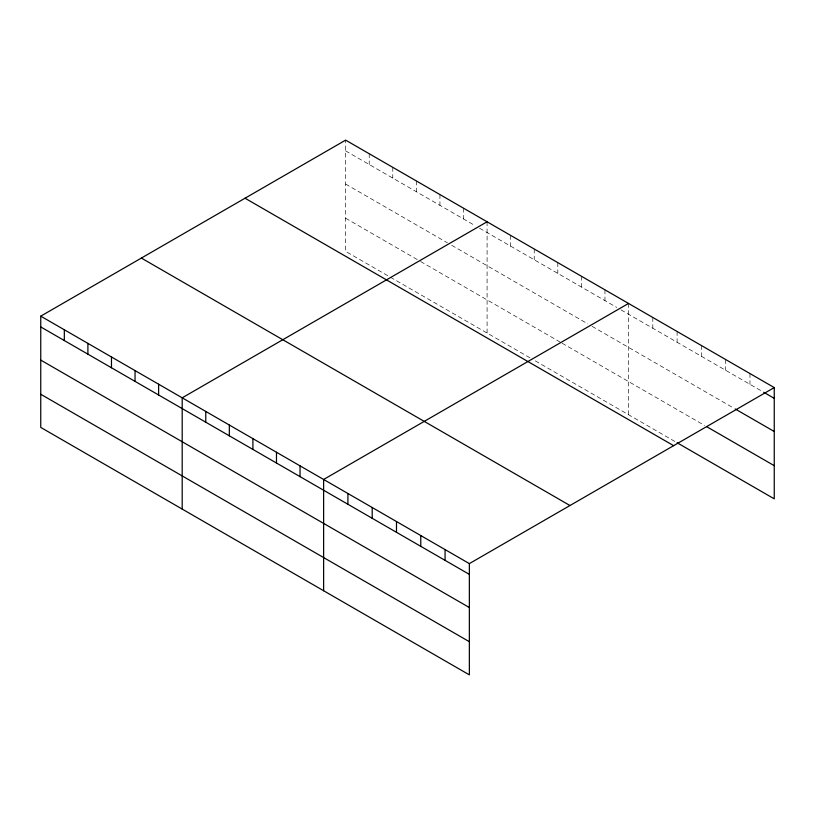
<?xml version="1.0" encoding="UTF-8"?>
<svg xmlns="http://www.w3.org/2000/svg" width="815" height="815" viewBox="0 0 815 815"><rect width="100%" height="100%" fill="white"/><g stroke="black" fill="none" stroke-linecap="round" stroke-linejoin="round"><path stroke-width="0.61" stroke-dasharray="4.08 3.06" d="M529.944 357.795L345.642 251.387L345.642 140.129M345.642 150.907L475.298 225.755M479.587 228.231L616.741 307.418M621.02 309.894L762.636 391.648M345.642 184.068L447.435 242.829M451.724 245.305L587.809 323.871M592.098 326.346L734.121 408.346M345.642 218.226L419.582 260.912M420.652 261.534L561.015 342.575M562.095 343.197L704.557 425.44M535.302 360.892L676.043 442.148M749.963 373.555L749.963 384.334M725.676 359.537L725.676 370.316M701.389 345.509L701.389 356.287M677.102 331.491L677.102 342.269M652.815 317.473L652.815 328.241M628.528 303.445L628.528 414.713M604.954 289.834L604.954 300.613M581.38 276.224L581.38 287.002M557.806 262.613L557.806 273.392M534.232 249.003L534.232 259.781M510.659 235.392L510.659 246.171M487.085 221.782L487.085 333.05M463.511 208.182L463.511 218.95M439.937 194.571L439.937 205.339M416.363 180.961L416.363 191.729M392.789 167.35L392.789 178.118M369.215 153.74L369.215 164.508"/><path stroke-width="1.22" d="M40.75 316.159L469.359 563.613L469.359 674.871L40.75 427.417L40.75 316.159L345.642 140.129L774.25 387.583L774.25 498.841L677.102 442.749M487.085 221.782L182.193 397.822L182.193 509.08M628.528 303.445L323.626 479.475L323.626 590.743M469.359 563.613L774.25 387.583M763.686 392.26L774.25 398.352M735.181 408.957L774.25 431.512M706.666 426.663L774.25 465.681M245.03 198.218L673.638 445.673M141.362 258.07L569.97 505.524M40.75 326.937L469.359 574.381M40.75 360.098L469.359 607.542M40.75 394.256L469.359 641.711M445.072 549.585L445.072 560.363M420.774 535.567L420.774 546.345M396.487 521.539L396.487 532.317M372.2 507.521L372.2 518.299M347.913 493.503L347.913 504.271M300.052 465.864L300.052 476.643M276.479 452.254L276.479 463.032M252.905 438.643L252.905 449.422M229.331 425.033L229.331 435.811M205.767 411.422L205.767 422.201M158.619 384.211L158.619 394.98M135.046 370.601L135.046 381.369M111.472 356.99L111.472 367.759M87.898 343.38L87.898 354.148M64.324 329.769L64.324 340.548"/></g></svg>
